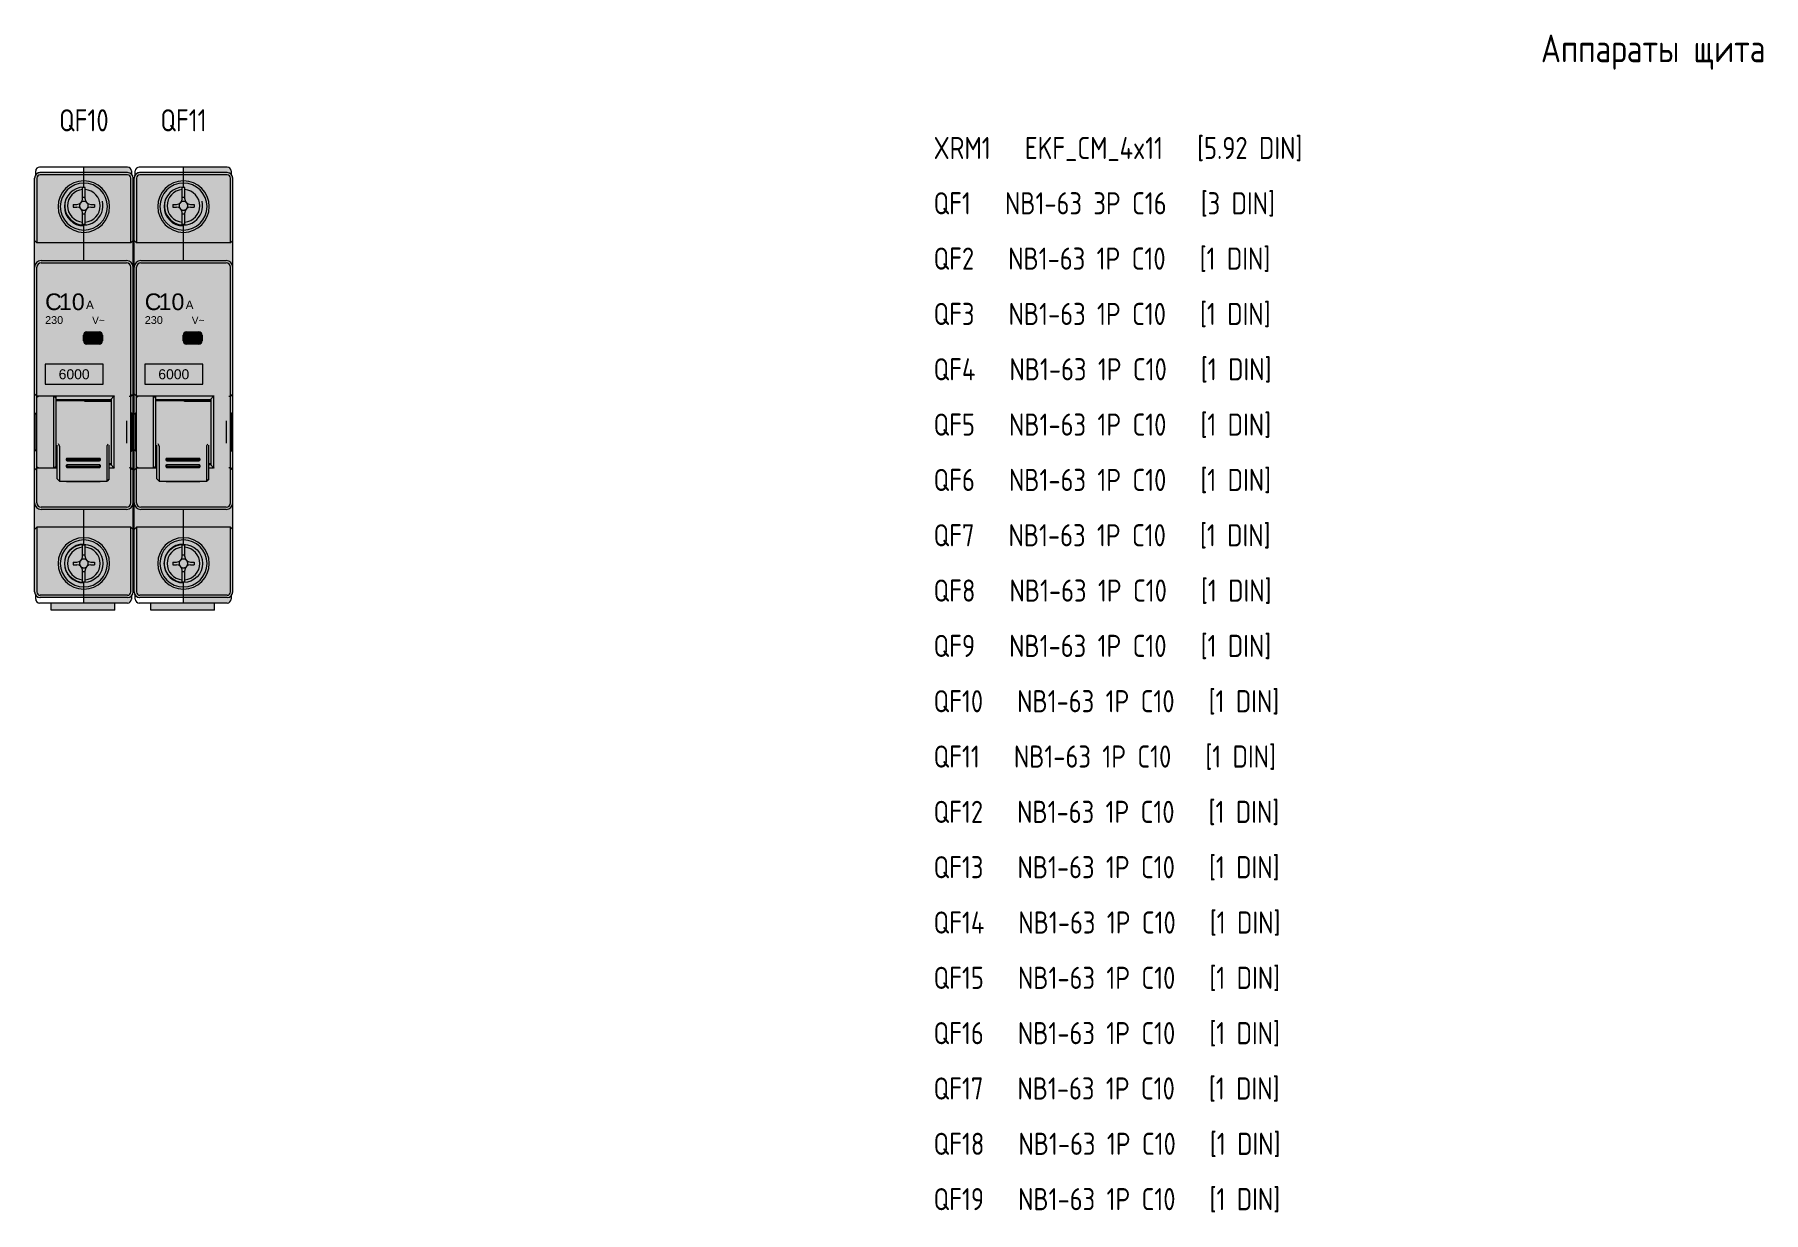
# Model space of a CAD drawing. Header units: millimetres. Extents: x 0 to 617, y -25 to 454.
# Drawn here: x 304.6 to 616.9, y 228.6 to 441.5 of the extents above; entities that cross this region are included whole.
import ezdxf
from ezdxf.enums import TextEntityAlignment as Align

# ---------------------------------------------------------------- set-up
doc = ezdxf.new("R2010")
doc.units = ezdxf.units.MM
for name, color, linetype, lineweight, true_color in [('BODY', 7, 'Continuous', 5, 0xf0f1eb), ('DETAILS', 7, 'Continuous', 5, 0x2f373d), ('INDICATOR', 7, 'Continuous', 5, 0x3d9868), ('LEVERS', 7, 'Continuous', 5, 0x2b7ac1), ('MARKING', 7, 'Continuous', 5, 0x2f373d), ('TERMINALS', 7, 'Continuous', 5, 0xa4adb6)]:
    doc.layers.add(name, color=color, linetype=linetype, lineweight=lineweight, true_color=true_color)
doc.layers.add('CP_DEVICES', color=7, linetype='Continuous')
doc.layers.add('CP_TEXT', color=7, linetype='Continuous')
doc.layers.add('PARAMETERS', color=7, linetype='Continuous', plot=False)
doc.styles.add('BLOCK_ARIAL', font='arial.ttf')
doc.styles.add('CP_GOST', font='GOST2304A_0.ttf')

# ---------------------------------------------------------------- blocks, each defined once
blk = doc.blocks.new('AV_1P_18')
at = {"layer": 'BODY', "true_color": 0xf0f1eb}
blk.add_hatch(color=7, dxfattribs=at).paths.add_polyline_path([(0.9, 2.77), (0.71, 2.83), (0.39, 3.04), (0.18, 3.36), (0.12, 3.55), (0.1, 3.75), (0.1, 15.05), (0.1, 19.85), (0.1, 25.79), (0.1, 29.5), (0.1, 35.8), (0.1, 39.51), (0.1, 62.45), (0.1, 67.25), (0.1, 78.55), (0.12, 78.75), (0.18, 78.94), (0.39, 79.26), (0.71, 79.47), (0.9, 79.53), (1.1, 79.55), (9, 79.55), (9, 80.55), (16.9, 80.55), (17.17, 80.5), (17.39, 80.34), (17.55, 80.12), (17.6, 79.85), (17.6, 79.27), (17.61, 79.26), (17.82, 78.94), (17.88, 78.75), (17.9, 78.55), (17.9, 67.25), (17.9, 62.45), (17.9, 39.52), (17.9, 39.52), (17.9, 35.8), (17.9, 29.5), (17.9, 25.78), (17.9, 25.77), (17.9, 19.85), (17.9, 15.05), (17.9, 3.75), (17.88, 3.55), (17.82, 3.36), (17.61, 3.04), (17.6, 3.03), (17.6, 2.45), (17.55, 2.18), (17.39, 1.96), (17.17, 1.8), (16.9, 1.75), (14.6, 1.75), (14.6, 0.45), (3.1, 0.45), (3.1, 1.75), (9, 1.75), (9, 2.75), (1.1, 2.75)])
at = {"layer": 'INDICATOR', "true_color": 0x3d9868}
blk.add_hatch(color=105, dxfattribs=at).paths.add_polyline_path([(12.35, 49.15), (12.3, 48.91), (12.18, 48.73), (11.98, 48.59), (11.75, 48.55), (9.55, 48.55), (9.31, 48.59), (9.12, 48.73), (8.99, 48.91), (8.95, 49.15), (8.95, 50.15), (8.99, 50.38), (9.12, 50.58), (9.31, 50.7), (9.55, 50.75), (11.75, 50.75), (11.98, 50.7), (12.18, 50.58), (12.3, 50.38), (12.35, 50.15)])
at = {"layer": 'LEVERS'}
blk.add_hatch(color=256, dxfattribs=at).paths.add_polyline_path([(6.01, 23.64), (6, 23.64), (6, 23.64), (5.98, 23.64), (5.97, 23.65), (5.96, 23.65), (5.96, 23.65), (5.95, 23.66), (5.93, 23.66), (5.92, 23.66), (5.92, 23.66), (5.92, 23.66), (5.91, 23.66), (5.91, 23.67), (5.82, 23.74), (5.82, 23.75), (5.82, 23.75), (5.8, 23.78), (5.8, 23.8), (4.6, 23.8), (4.2, 24.2), (4.2, 26.19), (4, 26.19), (3.69, 26.19), (3.6, 26.19), (3.6, 39.11), (3.69, 39.11), (4, 39.11), (14.4, 39.11), (14.42, 39.11), (14.44, 39.12), (14.46, 39.12), (14.47, 39.12), (14.49, 39.13), (14.52, 39.14), (14.54, 39.15), (14.54, 39.15), (14.53, 39.14), (14.53, 39.13), (14.52, 39.13), (14.52, 39.13), (14.49, 39.12), (14.47, 39.09), (14.46, 39.08), (14.44, 39.06), (14.44, 39.05), (14.43, 39.04), (14.42, 39.03), (14.41, 39.02), (14.41, 39.01), (14.4, 39), (14.4, 38.99), (14.4, 38.98), (14.4, 26.32), (14.4, 26.31), (14.4, 26.3), (14.4, 26.3), (14.4, 26.3), (14.41, 26.29), (14.43, 26.27), (14.44, 26.24), (14.46, 26.22), (14.48, 26.2), (14.5, 26.18), (14.52, 26.16), (14.54, 26.15), (14.52, 26.16), (14.49, 26.17), (14.47, 26.18), (14.46, 26.18), (14.44, 26.18), (14.42, 26.19), (14.4, 26.19), (13.6, 26.19), (13.6, 24.2), (13.2, 23.8), (12, 23.8), (12, 23.78), (11.98, 23.75), (11.98, 23.75), (11.98, 23.74), (11.89, 23.67), (11.89, 23.66), (11.88, 23.66), (11.88, 23.66), (11.87, 23.66), (11.87, 23.66), (11.86, 23.66), (11.85, 23.65), (11.84, 23.65), (11.83, 23.65), (11.82, 23.64), (11.8, 23.64), (11.79, 23.64), (11.79, 23.64), (11.78, 23.64), (11.76, 23.64), (11.75, 23.64), (6.05, 23.64), (6.04, 23.64), (6.03, 23.64)])
at = {"layer": 'TERMINALS', "true_color": 0xa4adb6}
for points in [[(10.06, 68.87), (9.91, 68.84), (9.76, 68.81), (9.61, 68.79), (9.46, 68.77), (9.3, 68.76), (9.15, 68.75), (9, 68.75), (8.85, 68.75), (8.7, 68.76), (8.54, 68.77), (8.39, 68.79), (8.24, 68.81), (8.09, 68.84), (7.94, 68.87), (7.8, 68.91), (7.65, 68.95), (7.51, 69), (7.36, 69.05), (7.22, 69.1), (7.08, 69.16), (6.94, 69.23), (6.81, 69.3), (6.67, 69.37), (6.54, 69.45), (6.42, 69.53), (6.29, 69.62), (6.17, 69.71), (6.05, 69.81), (5.93, 69.9), (5.82, 70.01), (5.71, 70.11), (5.61, 70.22), (5.5, 70.33), (5.41, 70.45), (5.31, 70.57), (5.22, 70.69), (5.13, 70.82), (5.05, 70.94), (4.97, 71.08), (4.9, 71.21), (4.83, 71.34), (4.76, 71.48), (4.7, 71.62), (4.65, 71.76), (4.6, 71.91), (4.55, 72.05), (4.51, 72.2), (4.47, 72.34), (4.44, 72.49), (4.41, 72.64), (4.39, 72.79), (4.37, 72.94), (4.36, 73.1), (4.35, 73.25), (4.35, 73.4), (4.35, 73.55), (4.36, 73.7), (4.37, 73.86), (4.39, 74.01), (4.41, 74.16), (4.44, 74.31), (4.47, 74.46), (4.51, 74.6), (4.51, 74.6), (4.51, 74.6), (4.55, 74.75), (4.6, 74.89), (4.65, 75.04), (4.7, 75.18), (4.76, 75.32), (4.83, 75.46), (4.9, 75.59), (4.97, 75.73), (5.05, 75.86), (5.13, 75.98), (5.22, 76.11), (5.31, 76.23), (5.41, 76.35), (5.5, 76.47), (5.61, 76.58), (5.71, 76.69), (5.82, 76.79), (5.93, 76.9), (6.05, 76.99), (6.17, 77.09), (6.29, 77.18), (6.42, 77.27), (6.54, 77.35), (6.67, 77.43), (6.81, 77.5), (6.94, 77.57), (7.08, 77.64), (7.22, 77.7), (7.36, 77.75), (7.51, 77.8), (7.65, 77.85), (7.8, 77.89), (7.94, 77.93), (8.09, 77.96), (8.24, 77.99), (8.39, 78.01), (8.54, 78.03), (8.7, 78.04), (8.85, 78.05), (9, 78.05), (9.15, 78.05), (9.3, 78.04), (9.46, 78.03), (9.61, 78.01), (9.76, 77.99), (9.91, 77.96), (10.06, 77.93), (10.2, 77.89), (10.35, 77.85), (10.49, 77.8), (10.64, 77.75), (10.78, 77.7), (10.92, 77.64), (11.06, 77.57), (11.19, 77.5), (11.33, 77.43), (11.46, 77.35), (11.58, 77.27), (11.71, 77.18), (11.83, 77.09), (11.95, 76.99), (12.07, 76.9), (12.18, 76.79), (12.29, 76.69), (12.39, 76.58), (12.5, 76.47), (12.59, 76.35), (12.69, 76.23), (12.78, 76.11), (12.87, 75.98), (12.95, 75.86), (13.03, 75.73), (13.1, 75.59), (13.17, 75.46), (13.24, 75.32), (13.3, 75.18), (13.35, 75.04), (13.4, 74.89), (13.45, 74.75), (13.49, 74.6), (13.53, 74.46), (13.56, 74.31), (13.59, 74.16), (13.61, 74.01), (13.63, 73.86), (13.64, 73.7), (13.65, 73.55), (13.65, 73.4), (13.65, 73.25), (13.64, 73.1), (13.63, 72.94), (13.61, 72.79), (13.59, 72.64), (13.56, 72.49), (13.53, 72.34), (13.49, 72.2), (13.45, 72.05), (13.4, 71.91), (13.35, 71.76), (13.3, 71.62), (13.24, 71.48), (13.17, 71.34), (13.1, 71.21), (13.03, 71.08), (12.95, 70.94), (12.87, 70.82), (12.78, 70.69), (12.69, 70.57), (12.59, 70.45), (12.5, 70.33), (12.39, 70.22), (12.29, 70.11), (12.18, 70.01), (12.07, 69.9), (11.95, 69.81), (11.83, 69.71), (11.71, 69.62), (11.58, 69.53), (11.46, 69.45), (11.33, 69.37), (11.19, 69.3), (11.06, 69.23), (10.92, 69.16), (10.78, 69.1), (10.64, 69.05), (10.49, 69), (10.35, 68.95), (10.35, 68.95), (10.35, 68.95), (10.2, 68.91)], [(10.35, 4.45), (10.2, 4.41), (10.06, 4.37), (9.91, 4.34), (9.76, 4.31), (9.61, 4.29), (9.46, 4.27), (9.3, 4.26), (9.15, 4.25), (9, 4.25), (8.85, 4.25), (8.7, 4.26), (8.54, 4.27), (8.39, 4.29), (8.24, 4.31), (8.09, 4.34), (7.94, 4.37), (7.8, 4.41), (7.65, 4.45), (7.51, 4.5), (7.36, 4.55), (7.22, 4.6), (7.08, 4.66), (6.94, 4.73), (6.81, 4.8), (6.67, 4.87), (6.54, 4.95), (6.42, 5.03), (6.29, 5.12), (6.17, 5.21), (6.05, 5.31), (5.93, 5.4), (5.82, 5.51), (5.71, 5.61), (5.61, 5.72), (5.5, 5.83), (5.41, 5.95), (5.31, 6.07), (5.22, 6.19), (5.13, 6.32), (5.05, 6.44), (4.97, 6.58), (4.9, 6.71), (4.83, 6.84), (4.76, 6.98), (4.7, 7.12), (4.65, 7.26), (4.6, 7.41), (4.55, 7.55), (4.51, 7.7), (4.47, 7.84), (4.44, 7.99), (4.41, 8.14), (4.39, 8.29), (4.37, 8.44), (4.36, 8.6), (4.35, 8.75), (4.35, 8.9), (4.35, 9.05), (4.36, 9.2), (4.37, 9.36), (4.39, 9.51), (4.41, 9.66), (4.44, 9.81), (4.47, 9.96), (4.51, 10.1), (4.51, 10.1), (4.51, 10.1), (4.55, 10.25), (4.6, 10.39), (4.65, 10.54), (4.7, 10.68), (4.76, 10.82), (4.83, 10.96), (4.9, 11.09), (4.97, 11.23), (5.05, 11.36), (5.13, 11.48), (5.22, 11.61), (5.31, 11.73), (5.41, 11.85), (5.5, 11.97), (5.61, 12.08), (5.71, 12.19), (5.82, 12.29), (5.93, 12.4), (6.05, 12.49), (6.17, 12.59), (6.29, 12.68), (6.42, 12.77), (6.54, 12.85), (6.67, 12.93), (6.81, 13), (6.94, 13.07), (7.08, 13.14), (7.22, 13.2), (7.36, 13.25), (7.51, 13.3), (7.65, 13.35), (7.8, 13.39), (7.94, 13.43), (8.09, 13.46), (8.24, 13.49), (8.39, 13.51), (8.54, 13.53), (8.7, 13.54), (8.85, 13.55), (9, 13.55), (9.15, 13.55), (9.3, 13.54), (9.46, 13.53), (9.61, 13.51), (9.76, 13.49), (9.91, 13.46), (10.06, 13.43), (10.2, 13.39), (10.35, 13.35), (10.49, 13.3), (10.64, 13.25), (10.78, 13.2), (10.92, 13.14), (11.06, 13.07), (11.19, 13), (11.33, 12.93), (11.46, 12.85), (11.58, 12.77), (11.71, 12.68), (11.83, 12.59), (11.95, 12.49), (12.07, 12.4), (12.18, 12.29), (12.29, 12.19), (12.39, 12.08), (12.5, 11.97), (12.59, 11.85), (12.69, 11.73), (12.78, 11.61), (12.87, 11.48), (12.95, 11.36), (13.03, 11.23), (13.1, 11.09), (13.17, 10.96), (13.24, 10.82), (13.3, 10.68), (13.35, 10.54), (13.4, 10.39), (13.45, 10.25), (13.49, 10.1), (13.53, 9.96), (13.56, 9.81), (13.59, 9.66), (13.61, 9.51), (13.63, 9.36), (13.64, 9.2), (13.65, 9.05), (13.65, 8.9), (13.65, 8.75), (13.64, 8.6), (13.63, 8.44), (13.61, 8.29), (13.59, 8.14), (13.56, 7.99), (13.53, 7.84), (13.49, 7.7), (13.45, 7.55), (13.4, 7.41), (13.35, 7.26), (13.3, 7.12), (13.24, 6.98), (13.17, 6.84), (13.1, 6.71), (13.03, 6.58), (12.95, 6.44), (12.87, 6.32), (12.78, 6.19), (12.69, 6.07), (12.59, 5.95), (12.5, 5.83), (12.39, 5.72), (12.29, 5.61), (12.18, 5.51), (12.07, 5.4), (11.95, 5.31), (11.83, 5.21), (11.71, 5.12), (11.58, 5.03), (11.46, 4.95), (11.33, 4.87), (11.19, 4.8), (11.06, 4.73), (10.92, 4.66), (10.78, 4.6), (10.64, 4.55), (10.49, 4.5), (10.35, 4.45), (10.35, 4.45)]]:
    blk.add_hatch(color=253, dxfattribs=at).paths.add_polyline_path(points)
at = {"layer": 'DETAILS', "color": 250, "linetype": 'ByBlock', "lineweight": 5, "true_color": 0x2f373d}
for p, q in [((0.1, 3.75), (0.1, 78.55)), ((0.3, 79.15), (0.3, 79.85)), ((0.5, 78.55), (0.5, 66.85)), ((16.9, 80.55), (1, 80.55)), ((16.9, 79.55), (1.1, 79.55)), ((16.9, 79.15), (1.1, 79.15)), ((9, 76.9), (9, 80.55)), ((17.5, 66.85), (17.5, 78.55)), ((17.6, 79.85), (17.6, 79.25)), ((17.9, 3.75), (17.9, 78.55)), ((8.75, 74.8), (8.75, 76.87)), ((9.25, 75.04), (8.75, 75.04)), ((9.25, 74.8), (9.25, 76.87)), ((7.1, 73.8), (7.1, 73.3)), ((7.1, 73.8), (7.75, 73.8)), ((7.1, 73.3), (7.75, 73.3)), ((8.21, 73.91), (8.21, 73.19)), ((9.36, 74.34), (8.64, 74.34)), ((8.64, 72.76), (9.36, 72.76)), ((8.75, 70.23), (8.75, 72.3)), ((9.25, 72.06), (8.75, 72.06)), ((9.25, 70.23), (9.25, 72.3)), ((9.79, 73.19), (9.79, 73.91)), ((10.25, 73.8), (10.9, 73.8)), ((10.25, 73.3), (10.9, 73.3)), ((10.9, 73.8), (10.9, 73.3)), ((6.12, 71.65), (5.99, 71.65)), ((9, 63.65), (9, 69.9)), ((0.5, 66.85), (0.1, 67.25)), ((17.5, 66.85), (0.5, 66.85)), ((17.9, 67.25), (17.5, 66.85)), ((1.3, 63.65), (16.7, 63.65)), ((1.3, 63.25), (16.7, 63.25)), ((0.5, 39.11), (0.5, 62.45)), ((17.5, 19.85), (17.5, 62.45)), ((8.95, 49.15), (8.95, 50.15)), ((9.15, 49.15), (9.15, 50.15)), ((9.4, 50.52), (11.9, 50.52)), ((9.55, 50.75), (11.75, 50.75)), ((9.55, 50.55), (11.75, 50.55)), ((12.15, 50.15), (12.15, 49.15)), ((12.35, 50.15), (12.35, 49.15)), ((11.75, 48.75), (9.55, 48.75)), ((11.75, 48.55), (9.55, 48.55)), ((0.5, 39.11), (0.1, 39.51)), ((14.4, 39.11), (0.5, 39.11)), ((0.5, 19.85), (0.5, 39.11)), ((3.6, 26.19), (3.6, 39.11)), ((3.69, 39.11), (3.8, 38.99)), ((3.8, 38.99), (3.83, 38.96)), ((4, 26.19), (4, 39.11)), ((4, 38.53), (14, 38.53)), ((4, 38.33), (14, 38.33)), ((9.2, 38.16), (9.2, 38.33)), ((9.2, 38.23), (14, 38.23)), ((14, 26.65), (14, 38.65)), ((14.4, 38.98), (14.4, 26.32)), ((17.5, 39.11), (17.47, 39.11)), ((17.5, 39.11), (17.5, 39.11)), ((0.1, 35.8), (0.4, 36.1)), ((0.5, 36.1), (0.4, 36.1)), ((0.4, 29.2), (0.4, 36.1)), ((16.7, 34.68), (16.7, 30.62)), ((17.5, 36.1), (17.6, 36.1)), ((17.6, 36.1), (17.6, 29.2)), ((17.9, 35.8), (17.6, 36.1)), ((0.1, 29.5), (0.4, 29.2)), ((0.5, 29.2), (0.4, 29.2)), ((4.2, 24.2), (4.2, 30.29)), ((4.6, 30.06), (4.6, 23.8)), ((13.2, 23.8), (13.2, 30.06)), ((13.6, 24.2), (13.6, 30.29)), ((17.5, 29.2), (17.6, 29.2)), ((17.9, 29.5), (17.6, 29.2)), ((0.1, 25.79), (0.5, 26.19)), ((0.5, 26.19), (4.2, 26.19)), ((0.8, 26.19), (1.1, 26.19)), ((3.8, 26.31), (3.69, 26.19)), ((3.83, 26.34), (3.8, 26.31)), ((4, 26.97), (4.2, 26.97)), ((4, 26.77), (4.2, 26.77)), ((5.8, 27.72), (5.8, 27.65)), ((5.8, 26.51), (5.8, 26.47)), ((11.75, 27.9), (6.05, 27.9)), ((6.05, 27.69), (11.75, 27.69)), ((6.05, 27.54), (11.75, 27.54)), ((6.05, 27.47), (11.75, 27.47)), ((11.75, 26.74), (6.05, 26.74)), ((11.75, 26.69), (6.05, 26.69)), ((6.05, 26.4), (11.75, 26.4)), ((6.05, 26.28), (11.75, 26.28)), ((6.05, 26.22), (11.75, 26.22)), ((12, 27.65), (12, 27.72)), ((13.6, 26.97), (14, 26.97)), ((13.6, 26.77), (14, 26.77)), ((13.6, 26.19), (14.4, 26.19)), ((17.48, 26.19), (17.5, 26.19)), ((4.2, 24.2), (4.6, 23.8)), ((4.6, 23.8), (13.2, 23.8)), ((5.8, 23.78), (5.8, 23.8)), ((5.81, 23.75), (5.8, 23.78)), ((5.81, 23.75), (5.91, 23.67)), ((11.75, 23.7), (6.05, 23.7)), ((11.75, 23.64), (6.05, 23.64)), ((11.89, 23.67), (11.99, 23.75)), ((12, 23.78), (11.99, 23.75)), ((12, 23.78), (12, 23.8)), ((13.6, 24.2), (13.2, 23.8)), ((16.7, 19.05), (1.3, 19.05)), ((16.7, 18.65), (1.3, 18.65)), ((9, 12.4), (9, 18.65)), ((0.1, 15.05), (0.5, 15.45)), ((17.5, 15.45), (0.5, 15.45)), ((0.5, 15.45), (0.5, 3.75)), ((17.5, 15.45), (17.9, 15.05)), ((17.5, 3.75), (17.5, 15.45)), ((6.07, 10.8), (6.12, 10.8)), ((9.36, 9.69), (8.64, 9.69)), ((8.75, 10.15), (8.75, 12.22)), ((9.25, 10.39), (8.75, 10.39)), ((9.25, 10.15), (9.25, 12.22)), ((6.12, 7), (6.07, 7)), ((7.1, 9.15), (7.75, 9.15)), ((7.1, 9.15), (7.1, 8.65)), ((7.1, 8.65), (7.75, 8.65)), ((8.21, 9.26), (8.21, 8.54)), ((8.64, 8.11), (9.36, 8.11)), ((8.75, 5.58), (8.75, 7.65)), ((9.25, 7.41), (8.75, 7.41)), ((9.25, 5.58), (9.25, 7.65)), ((9.79, 8.54), (9.79, 9.26)), ((10.25, 9.15), (10.9, 9.15)), ((10.25, 8.65), (10.9, 8.65)), ((10.9, 9.15), (10.9, 8.65)), ((0.3, 2.45), (0.3, 3.15)), ((16.9, 3.15), (1.1, 3.15)), ((9, 1.75), (9, 5.4)), ((16.9, 1.75), (1, 1.75)), ((16.9, 2.75), (1.1, 2.75)), ((3.1, 0.45), (3.1, 1.75)), ((14.6, 0.45), (3.1, 0.45)), ((14.6, 0.45), (14.6, 1.75)), ((17.6, 3.05), (17.6, 2.45))]:
    blk.add_line(p, q, dxfattribs=at)
blk.add_circle((9, 8.9), 3.46, dxfattribs=at)
for centre, radius, start, end in [((1.1, 78.55), 1, 90, 180), ((1, 79.85), 0.7, 90, 180), ((1.1, 78.55), 0.6, 90, 180), ((1, 78.85), 0.7, 90, 130.6008), ((16.9, 79.85), 0.7, 0, 90), ((16.9, 78.55), 1, 0, 90), ((16.9, 78.55), 0.6, 0, 90), ((9, 73.4), 4.65, 90.0009, -90.0009), ((9, 73.4), 4.25, 90.001, -90.001), ((9, 73.4), 3.5, 90, -90), ((9, 73.55), 2.95, 94.8614, -94.8614), ((9, 73.55), 3.33, 85.6934, 94.3066), ((9, 73.4), 4.65, -90, 90), ((9, 73.4), 4.25, -90, 90), ((9, 73.55), 2.95, -85.1386, 85.1386), ((9, 73.55), 3.46, 166.4321, 13.8811), ((7.75, 74.8), 1, -90, 0), ((7.75, 72.3), 1, 0, 90), ((9, 73.55), 0.789, 145.0391, -145.0391), ((9, 73.55), 0.789, 55.0391, 124.9609), ((9, 73.55), 0.789, -124.9609, -55.0391), ((10.25, 74.8), 1, 180, -90), ((10.25, 72.3), 1, 90, 180), ((9, 73.55), 0.789, -34.9609, 34.9609), ((9, 73.55), 3.33, -94.3066, -85.6934), ((1.3, 62.45), 1.2, 90, 180), ((1.3, 62.45), 0.8, 90, 180), ((16.7, 62.45), 1.2, 0, 90), ((16.7, 62.45), 0.8, 0, 90), ((9.55, 50.15), 0.6, 90, 180), ((9.55, 50.15), 0.4, 90, 180), ((11.75, 50.15), 0.6, 0, 90), ((11.75, 50.15), 0.4, 0, 90), ((9.55, 49.15), 0.6, 180, -90), ((9.55, 49.15), 0.4, 180, -90), ((11.75, 49.15), 0.6, -90, 0), ((11.75, 49.15), 0.4, -90, 0), ((-55.7, -14.13), 79.75, 41.5409, 41.727), ((68.88, -9.13), 72.77, 138.4787, 138.9562), ((0.43, 56.18), 24.14, -45.0088, -44.6317), ((-55.62, 79.36), 79.65, -41.7271, -41.5407), ((68.9, 74.42), 72.78, -138.9677, -138.4904), ((1.3, 19.85), 1.2, 180, -90), ((1.3, 19.85), 0.8, 180, -90), ((16.7, 19.85), 1.2, -90, 0), ((16.7, 19.85), 0.8, -90, 0), ((9, 8.9), 4.65, 90.0009, -90.0009), ((9, 8.9), 4.25, 90.001, -90.001), ((9, 8.9), 4.65, -90, 90), ((9, 8.9), 4.25, -90, 90), ((9, 8.9), 3.5, 90, -90), ((9, 8.9), 2.95, 94.8614, -94.8614), ((7.75, 10.15), 1, -90, 0), ((9, 8.9), 0.789, 55.0391, 124.9609), ((9, 8.9), 3.33, 85.6934, 94.3066), ((9, 8.9), 2.95, -85.1386, 85.1386), ((10.25, 10.15), 1, 180, -90), ((7.75, 7.65), 1, 0, 90), ((9, 8.9), 0.789, 145.0391, -145.0391), ((9, 8.9), 0.789, -124.9609, -55.0391), ((10.25, 7.65), 1, 90, 180), ((9, 8.9), 0.789, -34.9609, 34.9609), ((1.1, 3.75), 1, 180, -90), ((1.1, 3.75), 0.6, 180, -90), ((9, 8.9), 3.33, -94.3066, -85.6934), ((16.9, 3.75), 1, -90, 0), ((16.9, 3.75), 0.6, -90, 0), ((1, 2.45), 0.7, 180, -90), ((1, 3.45), 0.7, -130.3877, -90), ((16.9, 2.45), 0.7, -90, 0)]:
    blk.add_arc(centre, radius, start, end, dxfattribs=at)
for points, start_tangent, end_tangent in [([(0.5, 38.77), (0.52, 38.9), (0.59, 39.02)], (0, 1), (0.677993, 0.735069)), ([(0.59, 39.02), (0.69, 39.09)], (0.677993, 0.735069), (0.914358, 0.404907)), ([(0.69, 39.09), (0.8, 39.11)], (0.914358, 0.404907), (1, 0)), ([(14.56, 39.16), (14.47, 39.12), (14.4, 39.11)], (-0.892886, -0.450283), (-1, 0)), ([(14.4, 38.98), (14.41, 39.02), (14.44, 39.06), (14.51, 39.13)], (-0.000001, 1), (0.779463, 0.626449)), ([(14.51, 39.13), (14.53, 39.14), (14.56, 39.16)], (0.779463, 0.626449), (0.892886, 0.450283)), ([(17.2, 39.16), (17.36, 39.13), (17.43, 39.12), (17.48, 39.11)], (0.977632, -0.210321), (0.999991, -0.004183)), ([(17.61, 39.22), (17.9, 39.52)], (0.702438, 0.711745), (0.675361, 0.737487)), ([(4.59, 30.1), (4.57, 30.2), (4.53, 30.3), (4.43, 30.52)], (-0.25566, 0.966767), (-0.431341, 0.902189)), ([(4.59, 30.1), (4.6, 30.06)], (0.25566, -0.966767), (0, -1)), ([(13.2, 30.06), (13.21, 30.1)], (0, 1), (0.25566, 0.966767)), ([(13.21, 30.1), (13.23, 30.2), (13.27, 30.3), (13.37, 30.52)], (0.25566, 0.966767), (0.431341, 0.902189)), ([(0.59, 26.28), (0.52, 26.4), (0.5, 26.53)], (-0.677993, 0.735069), (0, 1)), ([(0.69, 26.21), (0.59, 26.28)], (-0.914358, 0.404907), (-0.677993, 0.735069)), ([(0.8, 26.19), (0.69, 26.21)], (-1, 0), (-0.914358, 0.404907)), ([(6.05, 27.9), (5.95, 27.89), (5.87, 27.85), (5.82, 27.79), (5.8, 27.72)], (-1, 0), (0, -1)), ([(5.8, 27.72), (5.82, 27.65), (5.87, 27.6), (5.95, 27.56), (6.05, 27.54)], (0, -1), (1, 0)), ([(5.8, 27.65), (5.82, 27.58), (5.87, 27.53), (5.95, 27.49), (6.05, 27.47)], (0, -1), (1, 0)), ([(6.05, 26.74), (5.95, 26.72), (5.87, 26.68), (5.82, 26.6), (5.8, 26.51)], (-1, -0.000175), (-0.000034, -1)), ([(5.8, 26.51), (5.82, 26.43), (5.87, 26.35), (5.95, 26.3), (6.05, 26.28)], (-0.000034, -1), (1, -0.000215)), ([(5.8, 26.47), (5.82, 26.38), (5.87, 26.3), (5.95, 26.24), (6.05, 26.22)], (-0.000034, -1), (1, 0)), ([(6.05, 27.9), (5.99, 27.89), (5.94, 27.87), (5.91, 27.83), (5.9, 27.79), (5.91, 27.75), (5.94, 27.72), (5.99, 27.69), (6.05, 27.69)], (-1, 0), (1, 0)), ([(6.05, 26.69), (5.99, 26.68), (5.94, 26.65), (5.91, 26.6), (5.9, 26.55), (5.91, 26.49), (5.94, 26.44), (5.99, 26.41), (6.05, 26.4)], (-1, -0.000415), (1, 0.000142)), ([(12, 27.72), (11.98, 27.79), (11.93, 27.85), (11.85, 27.89), (11.75, 27.9)], (0, 1), (-1, 0)), ([(11.75, 27.69), (11.81, 27.69), (11.86, 27.72), (11.89, 27.75), (11.9, 27.79), (11.89, 27.83), (11.86, 27.87), (11.81, 27.89), (11.75, 27.9)], (1, 0), (-1, 0)), ([(11.75, 27.54), (11.85, 27.56), (11.93, 27.6), (11.98, 27.65), (12, 27.72)], (1, 0), (0, 1)), ([(11.75, 27.47), (11.85, 27.49), (11.93, 27.53), (11.98, 27.58), (12, 27.65)], (1, 0), (0, 1)), ([(12, 26.51), (11.98, 26.6), (11.93, 26.68), (11.85, 26.72), (11.75, 26.74)], (-0.000034, 1), (-1, 0.000175)), ([(11.75, 26.4), (11.81, 26.41), (11.86, 26.44), (11.89, 26.49), (11.9, 26.55), (11.89, 26.6), (11.86, 26.65), (11.81, 26.68), (11.75, 26.69)], (1, -0.000142), (-1, 0.000415)), ([(11.75, 26.28), (11.85, 26.3), (11.93, 26.35), (11.98, 26.43), (12, 26.51)], (1, 0.000215), (-0.000034, 1)), ([(11.75, 26.22), (11.85, 26.24), (11.93, 26.3), (11.98, 26.38), (12, 26.47)], (1, 0), (-0.000034, 1)), ([(14.41, 26.29), (14.41, 26.3), (14.4, 26.32)], (-0.455409, 0.890282), (0.000026, 1)), ([(14.56, 26.14), (14.47, 26.18), (14.4, 26.19)], (-0.892879, 0.450296), (-1, 0)), ([(14.56, 26.14), (14.48, 26.2), (14.41, 26.29)], (-0.892879, 0.450296), (-0.455409, 0.890282)), ([(17.41, 26.18), (17.36, 26.17), (17.2, 26.14)], (-0.983358, -0.181676), (-0.977629, -0.210335)), ([(17.48, 26.19), (17.46, 26.19), (17.41, 26.18)], (-0.999996, 0.002845), (-0.983358, -0.181676)), ([(17.9, 25.78), (17.8, 25.88), (17.5, 26.19)], (-0.67535, 0.737498), (-0.707107, 0.707107)), ([(6.05, 23.7), (5.97, 23.71), (5.9, 23.72), (5.85, 23.73), (5.81, 23.75)], (-1, 0.000391), (-0.747005, 0.664819)), ([(6.05, 23.64), (6, 23.65), (5.96, 23.65), (5.93, 23.66), (5.91, 23.67)], (-1, -0.000282), (-0.745164, 0.666881)), ([(11.99, 23.75), (11.95, 23.73), (11.89, 23.72), (11.83, 23.71), (11.75, 23.7)], (-0.747782, -0.663944), (-1, 0.000443)), ([(11.89, 23.67), (11.87, 23.66), (11.84, 23.65), (11.8, 23.65), (11.75, 23.64)], (-0.745165, -0.66688), (-1, 0.000337))]:
    blk.add_spline(points, degree=3, dxfattribs=dict(at, start_tangent=start_tangent, end_tangent=end_tangent))
at = {"layer": 'MARKING', "color": 250, "lineweight": 5, "true_color": 0x2f373d}
blk.add_lwpolyline([(2, 41.3), (12.5, 41.3), (12.5, 44.9), (2, 44.9)], close=True, dxfattribs=at)
at = {"layer": 'MARKING', "color": 250, "true_color": 0x2f373d, "style": 'BLOCK_ARIAL'}
for s, height, p in [('A', 1.5, (9.4, 54.9)), ('V~', 1.3, (10.5, 52.2))]:
    blk.add_text(s, height=height, dxfattribs=at).set_placement(p)
for tag, p, height in [('CURVE', (2, 54.7), 3), ('IN_A', (4.5, 54.7), 3), ('UE_V', (2, 52.2), 1.4)]:
    blk.add_attdef(tag, p, '', height=height, dxfattribs=at)
blk.add_attdef('ICN_A', text='', height=1.8, dxfattribs=at).set_placement((7.25, 43.1), align=Align.MIDDLE_CENTER)
at = {"layer": 'PARAMETERS', "color": 250, "true_color": 0x2f373d, "style": 'BLOCK_ARIAL', "flags": 1}
for tag in ['WIDTH_MM', 'STANDARD', 'UIMP_KV', 'DESCRIPTION', 'POLES', 'ICS_KA', 'FREQ_HZ', 'HEIGHT_MM', 'ID', 'IP', 'DEPTH_MM']:
    blk.add_attdef(tag, (2, 20), '', height=0.4, dxfattribs=at)
blk = doc.blocks.new('CP_LAYOUT_248707390')
at = {"layer": 'CP_DEVICES'}
for p in [(304.5, 337), (322.5, 337)]:
    blk.add_blockref('AV_1P_18', p, dxfattribs=at).add_auto_attribs({'IN_A': '10', 'CURVE': 'C', 'UE_V': '230', 'ICN_A': '6000'})
at = {"layer": 'CP_TEXT', "style": 'CP_GOST'}
for s, height, p in [('Аппараты щита', 5, (597, 439)), ('QF10', 4, (313.5, 426)), ('QF11', 4, (331.5, 426))]:
    blk.add_text(s, height=height, dxfattribs=at).set_placement(p, align=Align.MIDDLE_CENTER)
for s, p in [('XRM1   EKF_CM_4x11   [5.92 DIN]', (467, 419)), ('QF1   NB1-63 3P C16   [3 DIN]', (467, 409)), ('QF2   NB1-63 1P C10   [1 DIN]', (467, 399)), ('QF3   NB1-63 1P C10   [1 DIN]', (467, 389)), ('QF4   NB1-63 1P C10   [1 DIN]', (467, 379)), ('QF5   NB1-63 1P C10   [1 DIN]', (467, 369)), ('QF6   NB1-63 1P C10   [1 DIN]', (467, 359)), ('QF7   NB1-63 1P C10   [1 DIN]', (467, 349)), ('QF8   NB1-63 1P C10   [1 DIN]', (467, 339)), ('QF9   NB1-63 1P C10   [1 DIN]', (467, 329)), ('QF10   NB1-63 1P C10   [1 DIN]', (467, 319)), ('QF11   NB1-63 1P C10   [1 DIN]', (467, 309)), ('QF12   NB1-63 1P C10   [1 DIN]', (467, 299)), ('QF13   NB1-63 1P C10   [1 DIN]', (467, 289)), ('QF14   NB1-63 1P C10   [1 DIN]', (467, 279)), ('QF15   NB1-63 1P C10   [1 DIN]', (467, 269)), ('QF16   NB1-63 1P C10   [1 DIN]', (467, 259)), ('QF17   NB1-63 1P C10   [1 DIN]', (467, 249)), ('QF18   NB1-63 1P C10   [1 DIN]', (467, 239)), ('QF19   NB1-63 1P C10   [1 DIN]', (467, 229))]:
    blk.add_text(s, height=4, dxfattribs=at).set_placement(p)

msp = doc.modelspace()

# ---------------------------------------------------------------- block references
at = {"layer": 'CP_DEVICES'}
msp.add_blockref('CP_LAYOUT_248707390', (0, 0), dxfattribs=at)

doc.saveas('drawing.dxf')
